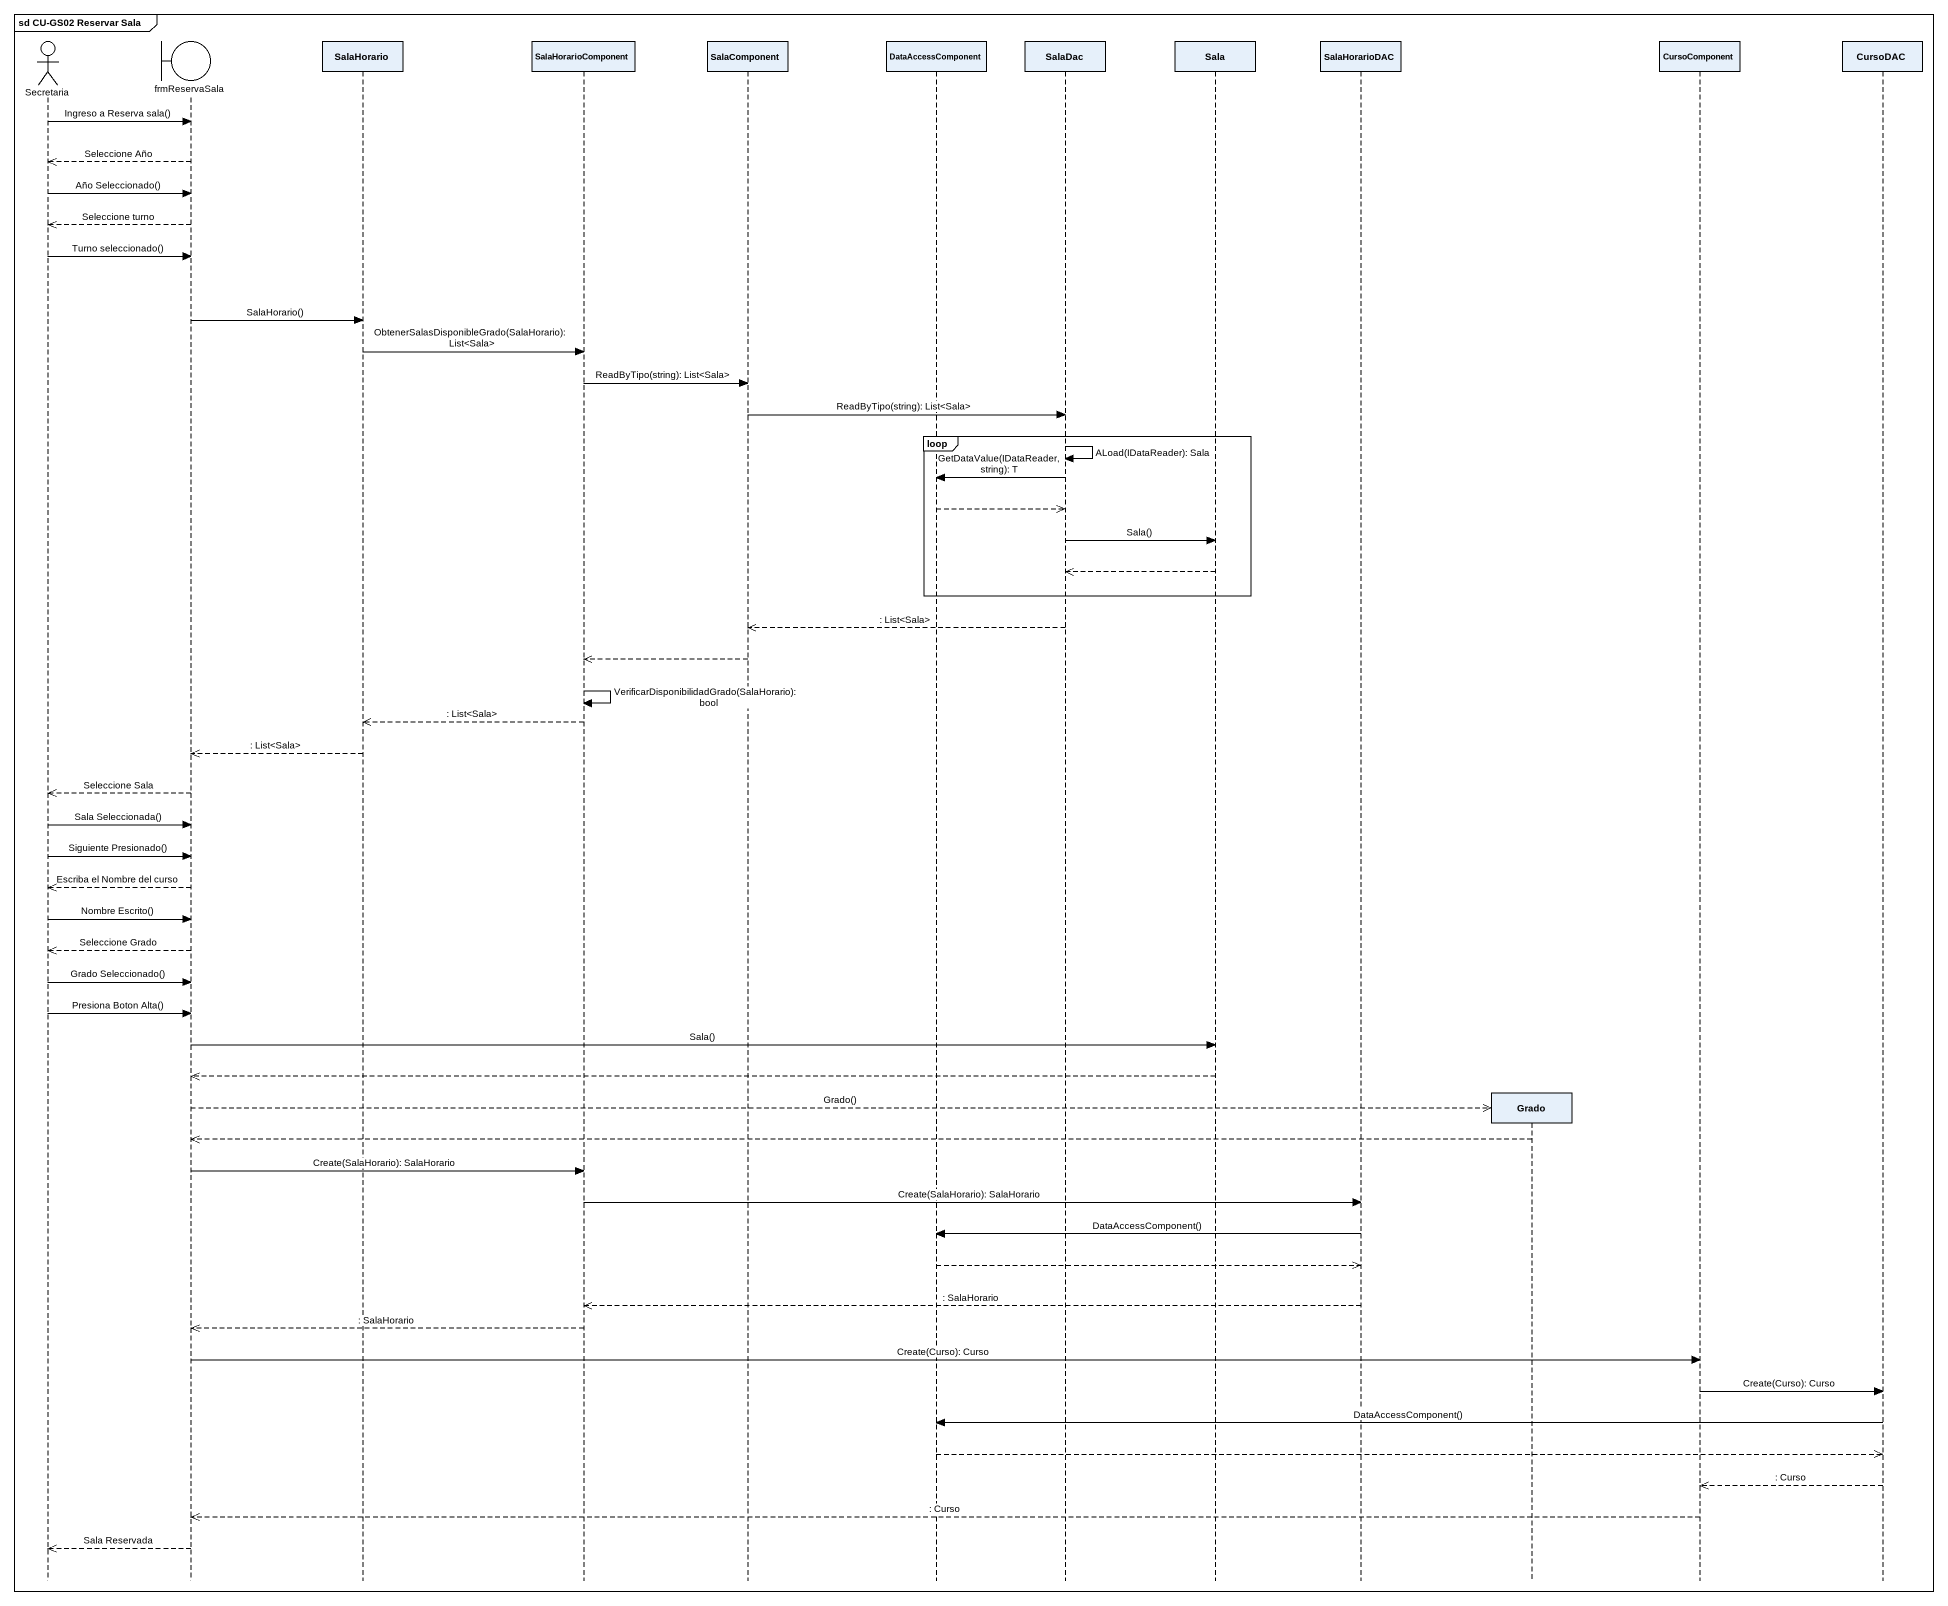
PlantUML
@startuml
mainframe sd CU-GS02 Reservar Sala
hide footbox
actor Secretaria
boundary frmReservaSala
participant SalaHorario
participant SalaHorarioComponent
participant SalaComponent
participant DataAccessComponent
participant SalaDac
participant Sala
participant SalaHorarioDAC
participant Grado
participant CursoComponent
participant CursoDAC

Secretaria -> frmReservaSala : Ingreso a Reserva sala()
frmReservaSala -->> Secretaria : Seleccione Año
Secretaria -> frmReservaSala : Año Seleccionado()
frmReservaSala -->> Secretaria : Seleccione turno
Secretaria -> frmReservaSala : Turno seleccionado()
frmReservaSala -> SalaHorario : SalaHorario()
SalaHorario -> SalaHorarioComponent : ObtenerSalasDisponibleGrado(SalaHorario): List<Sala>
SalaHorarioComponent -> SalaComponent : ReadByTipo(string): List<Sala>
SalaComponent -> SalaDac : ReadByTipo(string): List<Sala>
loop
  SalaDac -> SalaDac : ALoad(IDataReader): Sala
  SalaDac -> DataAccessComponent : GetDataValue(IDataReader, string): T
  DataAccessComponent -->> SalaDac
  SalaDac -> Sala : Sala()
  Sala -->> SalaDac
end
SalaDac -->> SalaComponent : : List<Sala>
SalaComponent -->> SalaHorarioComponent
SalaHorarioComponent -> SalaHorarioComponent : VerificarDisponibilidadGrado(SalaHorario): bool
SalaHorarioComponent -->> SalaHorario : : List<Sala>
SalaHorario -->> frmReservaSala : : List<Sala>
frmReservaSala -->> Secretaria : Seleccione Sala
Secretaria -> frmReservaSala : Sala Seleccionada()
Secretaria -> frmReservaSala : Siguiente Presionado()
frmReservaSala -->> Secretaria : Escriba el Nombre del curso
Secretaria -> frmReservaSala : Nombre Escrito()
frmReservaSala -->> Secretaria : Seleccione Grado
Secretaria -> frmReservaSala : Grado Seleccionado()
Secretaria -> frmReservaSala : Presiona Boton Alta()
frmReservaSala -> Sala : Sala()
Sala -->> frmReservaSala
frmReservaSala -->> Grado ** : Grado()
Grado -->> frmReservaSala
frmReservaSala -> SalaHorarioComponent : Create(SalaHorario): SalaHorario
SalaHorarioComponent -> SalaHorarioDAC : Create(SalaHorario): SalaHorario
SalaHorarioDAC -> DataAccessComponent : DataAccessComponent()
DataAccessComponent -->> SalaHorarioDAC
SalaHorarioDAC -->> SalaHorarioComponent : : SalaHorario
SalaHorarioComponent -->> frmReservaSala : : SalaHorario
frmReservaSala -> CursoComponent : Create(Curso): Curso
CursoComponent -> CursoDAC : Create(Curso): Curso
CursoDAC -> DataAccessComponent : DataAccessComponent()
DataAccessComponent -->> CursoDAC
CursoDAC -->> CursoComponent : : Curso
CursoComponent -->> frmReservaSala : : Curso
frmReservaSala -->> Secretaria : Sala Reservada
@enduml
